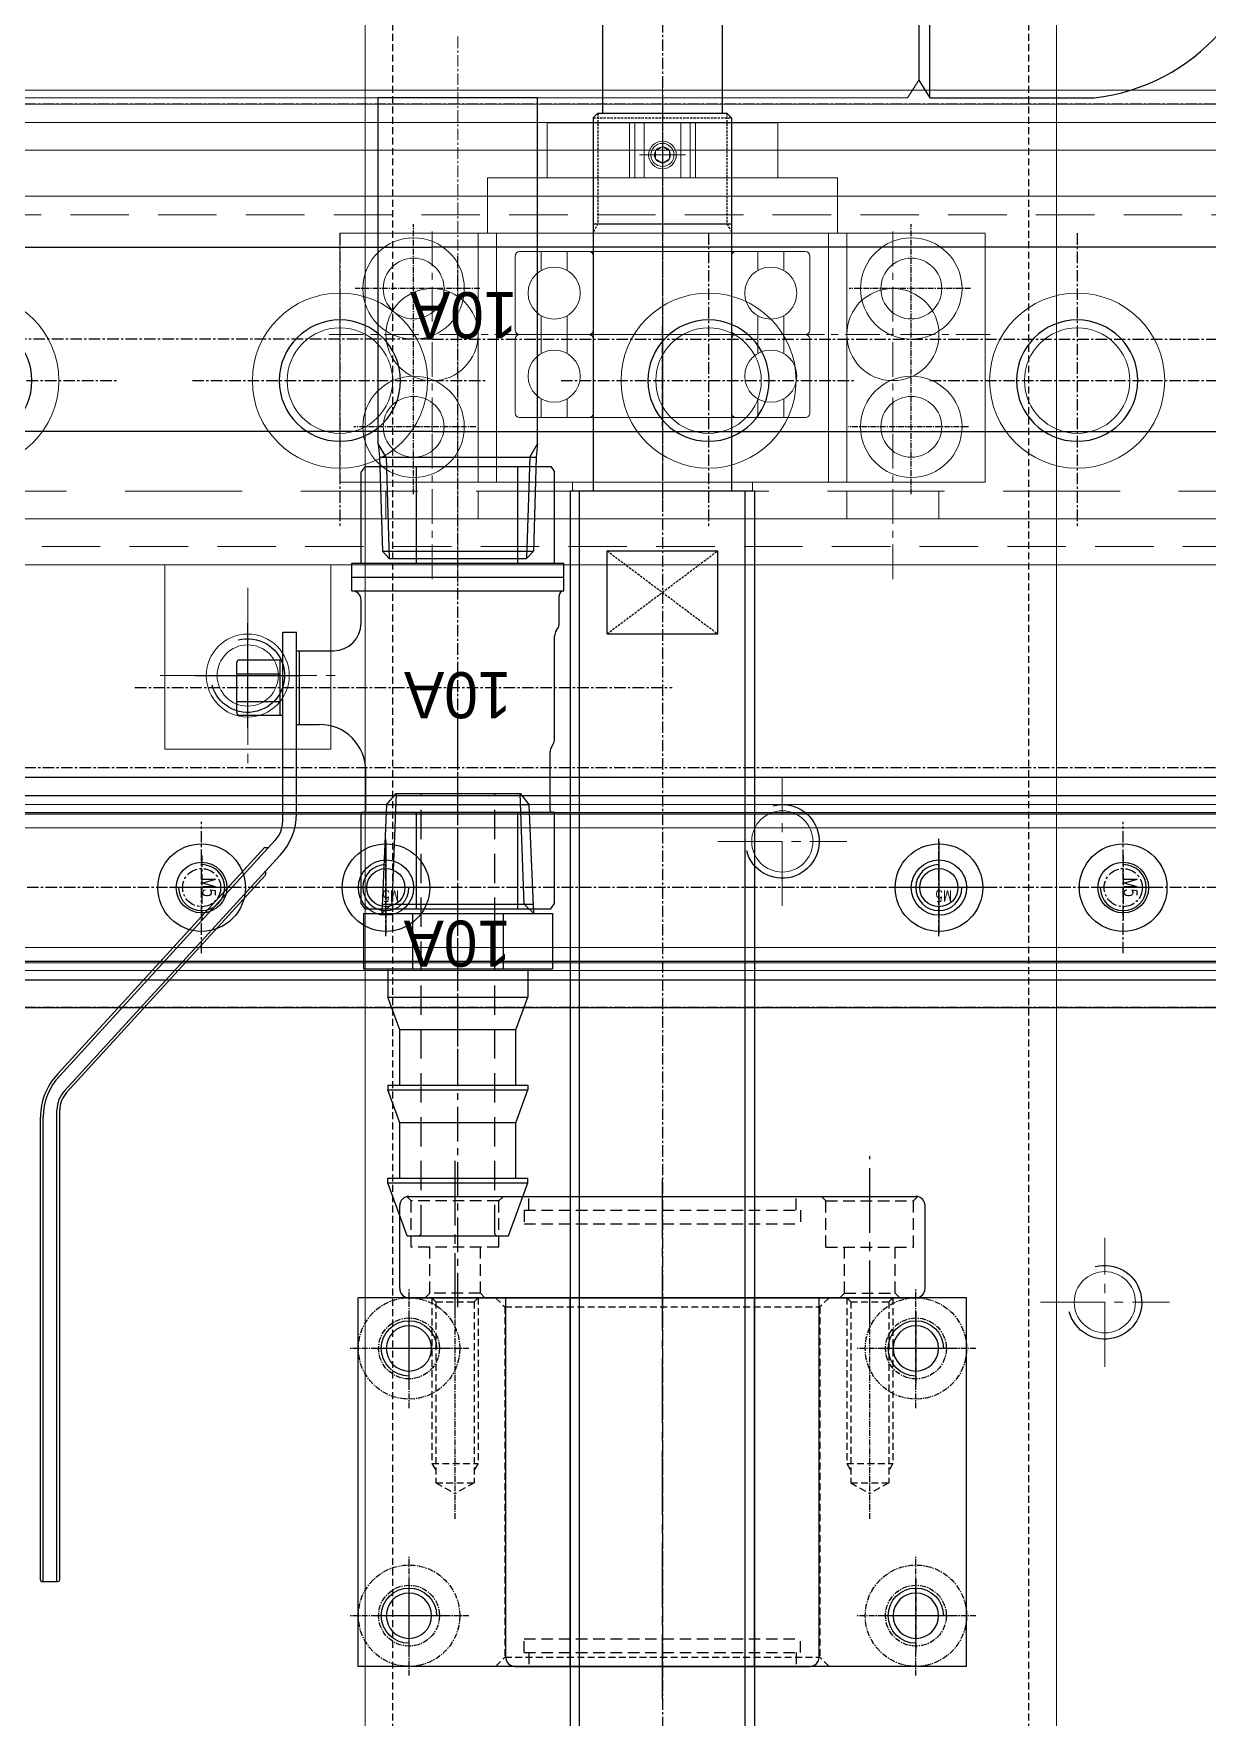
# Model space of a CAD drawing. Header units: millimetres. Extents: x -32759 to 129432, y 390 to 54305.
# Drawn here: x 28732 to 28859.4, y 25411.9 to 25594.6 of the extents above; entities that cross this region are included whole.
import ezdxf

# ---------------------------------------------------------------- set-up
doc = ezdxf.new("R2010")
doc.units = ezdxf.units.MM
for name, pattern in [('AM_ISO08W050', [18, 12, -1.5, 3, -1.5]), ('CENTER', [2, 1.25, -0.25, 0.25, -0.25]), ('CENTER1', [10, 7, -1, 1, -1]), ('CENTER2', [28.575, 19.05, -3.175, 3.175, -3.175]), ('DASHED2', [0.375, 0.25, -0.125]), ('HIDDEN', [0.375, 0.25, -0.125]), ('HIDDEN2', [4.7625, 3.175, -1.5875]), ('HIDDENX2', [19.05, 12.7, -6.35])]:
    doc.linetypes.add(name, pattern=pattern)
for name, color, linetype in [('01-CENTER', 1, 'CENTER'), ('01a', 8, 'Continuous'), ('04', 111, 'Continuous'), ('3', 5, 'Continuous'), ('4', 102, 'Continuous'), ('44', 4, 'CENTER'), ('6', 6, 'Continuous'), ('8', 17, 'Continuous'), ('CENTER', 1, 'CENTER'), ('CL', 1, 'CENTER'), ('FL', 3, 'Continuous'), ('HIDE', 1, 'DASHED2'), ('HL', 2, 'HIDDEN'), ('THIN', 3, 'Continuous'), ('마크5', 254, 'Continuous')]:
    doc.layers.add(name, color=color, linetype=linetype)
for name, color, linetype, lineweight in [('03 중심선', 1, 'CENTER', 25), ('1111111', 1, 'Continuous', 25), ('1중심선', 1, 'CENTER', 18), ('_BODY', 7, 'Continuous', 13), ('AM_4', 3, 'Continuous', 25), ('AM_7', 4, 'AM_ISO08W050', 25), ('AM_9', 253, 'Continuous', 0)]:
    doc.layers.add(name, color=color, linetype=linetype, lineweight=lineweight)
doc.styles.add('H', font='')
doc.styles.add('ROAMNS', font='romans.shx', dxfattribs={"width": 0.8, "bigfont": 'whgtxt.shx'})
doc.styles.add('ROMANS', font='romans')
doc.styles.get("Standard").update_dxf_attribs({"font": 'arial.ttf'})
doc.styles.get('H').set_extended_font_data('Dotum')

# ---------------------------------------------------------------- blocks, each defined once
blk = doc.blocks.new('rtuyawda')
at = {"ltscale": 0.5}
for p, q in [((202390.39, 31638.9), (204600.39, 31638.9)), ((204600.39, 31563.9), (202390.39, 31563.9))]:
    blk.add_line(p, q, dxfattribs=at)
at = {"layer": 'HL', "ltscale": 3}
for p, q in [((202390.39, 31635.9), (204600.39, 31635.9)), ((202390.39, 31566.9), (204600.39, 31566.9))]:
    blk.add_line(p, q, dxfattribs=at)
blk = doc.blocks.new('78544')
at = {"color": 0}
blk.add_blockref('rtuyawda', (-12396.08, -8094.85), dxfattribs=at)
blk = doc.blocks.new('A$C4AA64E7E')
at = {"color": 1, "linetype": 'CENTER', "ltscale": 3}
for p, q in [((280, 6.54), (280, -9.54)), ((330, 6.54), (330, -9.54)), ((280, -31.18), (280, -8.82)), ((330, -31.18), (330, -8.82)), ((268.82, -20), (291.18, -20)), ((318.82, -20), (341.18, -20))]:
    blk.add_line(p, q, dxfattribs=at)
at = {"color": 3}
for p, q in [((-20, 0), (630, 0)), ((-20, -40), (630, -40))]:
    blk.add_line(p, q, dxfattribs=at)
at = {"color": 2, "linetype": 'HIDDENX2', "ltscale": 3}
for p, q in [((275, 0), (275, -3)), ((285, 0), (285, -3)), ((325, 0), (325, -3)), ((335, 0), (335, -3))]:
    blk.add_line(p, q, dxfattribs=at)
at = {"color": 2, "linetype": 'HIDDENX2'}
blk.add_line((-20, -3), (630, -3), dxfattribs=at)
at = {"color": 3}
for centre in [(280, -20), (330, -20)]:
    blk.add_circle(centre, 5, dxfattribs=at)
blk = doc.blocks.new('1_4 STS SORKET_FV')
for radius in [9.5, 5.72]:
    blk.add_circle((9246.98, -3524.99), radius)
at = {"layer": 'CENTER'}
for p, q in [((9246.98, -3508.99), (9246.98, -3540.99)), ((9262.98, -3524.99), (9230.98, -3524.99))]:
    blk.add_line(p, q, dxfattribs=at)
at = {"layer": 'THIN'}
blk.add_circle((9246.98, -3524.99), 6.58, dxfattribs=at)
blk = doc.blocks.new('A$C22B00287')
at = {"color": 2, "linetype": 'HIDDEN2', "ltscale": 2}
for p, q in [((520, 50), (-80, 50)), ((-80, 14), (520, 14))]:
    blk.add_line(p, q, dxfattribs=at)
for p, q in [((181, 12), (181, -8)), ((199, -8), (199, 12)), ((181, -8), (199, -8))]:
    blk.add_line(p, q)
at = {"color": 1, "linetype": 'CENTER1'}
for p, q in [((190, 9.5), (190, -9.5)), ((180.5, 0), (199.5, 0))]:
    blk.add_line(p, q, dxfattribs=at)
blk.add_lwpolyline([(519, 52), (-79, 52), (-80, 51), (-80, 13), (-79, 12), (519, 12), (520, 13), (520, 51)], close=True)
blk.add_circle((190, 0), 4.5)
at = {"xscale": -1}
for p in [(9406.98, 3556.99), (9446.98, 3556.99), (9486.98, 3556.99), (9526.98, 3556.99)]:
    blk.add_blockref('1_4 STS SORKET_FV', p, dxfattribs=at)
blk = doc.blocks.new('A$C1A602C20')
at = {"color": 1, "linetype": 'CENTER', "ltscale": 3}
blk.add_line((193.16, -126.25), (193.16, -110.32), dxfattribs=at)
for p, q in [((190.16, -121.52), (190.16, -115.52)), ((196.16, -115.52), (190.16, -115.52)), ((191.16, -121.52), (191.16, -115.52)), ((195.16, -121.52), (195.16, -115.52)), ((196.16, -121.52), (196.16, -115.52))]:
    blk.add_line(p, q)
at = {"color": 3}
for p, q in [((503.16, -121.52), (-116.84, -121.52)), ((503.16, -123.52), (-116.84, -123.52))]:
    blk.add_line(p, q, dxfattribs=at)
blk = doc.blocks.new('A$C1D586A40')
at = {"color": 1, "linetype": 'CENTER1'}
for p, q in [((508, 220.76), (508, 206.76)), ((501, 213.76), (515, 213.76)), ((473, 170.76), (473, 156.76)), ((466, 163.76), (480, 163.76))]:
    blk.add_line(p, q, dxfattribs=at)
at = {"color": 2, "linetype": 'HIDDENX2'}
blk.add_line((121, 83.76), (799, 83.76), dxfattribs=at)
at = {"color": 3}
blk.add_line((121, 82.26), (799, 82.26), dxfattribs=at)
at = {"ltscale": 10}
for centre in [(508, 213.76), (473, 163.76), (415, 145.76)]:
    blk.add_circle(centre, 3.32, dxfattribs=at)
at = {"layer": 'CENTER', "ltscale": 10}
for p, q in [((415, 151.45), (415, 140.07)), ((409.31, 145.76), (420.69, 145.76))]:
    blk.add_line(p, q, dxfattribs=at)
at = {"layer": 'THIN', "ltscale": 10}
for centre in [(508, 213.76), (473, 163.76), (415, 145.76)]:
    blk.add_arc(centre, 4, 255, 165, dxfattribs=at)
at = {"xscale": -1, "rotation": 180}
blk.add_blockref('A$C22B00287', (225, 145.76), dxfattribs=at)
blk.add_blockref('A$C4AA64E7E', (155, 128.76))
at = {"ltscale": 10}
blk.add_blockref('A$C1A602C20', (266.84, 207.28), dxfattribs=at)
blk = doc.blocks.new('asfdsafsdfsaf')
at = {"color": 6, "ltscale": 0.5}
for p, q in [((125662.49, 42101.24), (125662.49, 42070.24)), ((125670.99, 42101.74), (125662.99, 42101.74)), ((125671.49, 42070.24), (125671.49, 42101.24)), ((125664.54, 42098.91), (125662.49, 42098.91)), ((125671.49, 42098.91), (125669.45, 42098.91)), ((125664.54, 42096.07), (125662.49, 42096.07)), ((125671.49, 42096.07), (125669.45, 42096.07)), ((125662.99, 42093.24), (125670.99, 42093.24)), ((125670.99, 42078.24), (125662.99, 42078.24)), ((125664.54, 42075.41), (125662.49, 42075.41)), ((125671.49, 42075.41), (125669.45, 42075.41)), ((125664.54, 42072.57), (125662.49, 42072.57)), ((125671.49, 42072.57), (125669.45, 42072.57)), ((125662.99, 42069.74), (125670.99, 42069.74))]:
    blk.add_line(p, q, dxfattribs=at)
for centre in [(125666.99, 42097.49), (125666.99, 42073.99)]:
    blk.add_circle(centre, 2.83, dxfattribs=at)
for centre, start, end in [((125662.99, 42101.24), 90, 180), ((125670.99, 42101.24), 0, 90), ((125662.99, 42093.74), 180, 270), ((125670.99, 42093.74), 270, 0), ((125662.99, 42077.74), 90, 180), ((125670.99, 42077.74), 0, 90), ((125662.99, 42070.24), 180, 270), ((125670.99, 42070.24), 270, 0)]:
    blk.add_arc(centre, 0.5, start, end, dxfattribs=at)
at = {"layer": 'CL', "color": 6, "ltscale": 0.5}
blk.add_line((125661.49, 42085.74), (125672.49, 42085.74), dxfattribs=at)
blk = doc.blocks.new('xcvbxcbcvbxcxcvb')
at = {"color": 6}
blk.add_blockref('asfdsafsdfsaf', (0, 0), dxfattribs=at)
at = {"color": 6, "xscale": -1}
blk.add_blockref('asfdsafsdfsaf', (251342.99, 0), dxfattribs=at)
blk = doc.blocks.new('sdfgsdgffdgsds')
at = {"color": 7, "linetype": 'Continuous'}
for p, q in [((127678.29, 33972.74), (127678.29, 34042.74)), ((127678.29, 34042.74), (127705.29, 34042.74)), ((127705.29, 33972.74), (127705.29, 34042.74)), ((127678.29, 34027.74), (127705.29, 34027.74)), ((127678.29, 34025.74), (127705.29, 34025.74)), ((127711.29, 34026.74), (127705.29, 34026.74)), ((127711.29, 33988.74), (127711.29, 34026.74)), ((127717.29, 34020.24), (127711.29, 34020.24)), ((127717.29, 34020.24), (127717.29, 33995.24)), ((127677.33, 33997.99), (127677.33, 34017.49)), ((127711.29, 34011.33), (127717.29, 34011.33)), ((127713.36, 34008.49), (127712.93, 34007.74)), ((127712.93, 34007.74), (127713.36, 34006.99)), ((127714.23, 34008.49), (127713.36, 34008.49)), ((127714.23, 34008.49), (127714.66, 34007.74)), ((127714.66, 34007.74), (127714.23, 34006.99)), ((127714.23, 34006.99), (127713.36, 34006.99)), ((127711.29, 34004.16), (127717.29, 34004.16)), ((127717.29, 33995.24), (127711.29, 33995.24)), ((127678.29, 33989.74), (127705.29, 33989.74)), ((127678.29, 33987.74), (127705.29, 33987.74)), ((127711.29, 33988.74), (127705.29, 33988.74)), ((127678.29, 33972.74), (127705.29, 33972.74))]:
    blk.add_line(p, q, dxfattribs=at)
at = {"color": 7, "linetype": 'CENTER'}
for p, q in [((127678.29, 34017.49), (127677.33, 34017.49)), ((127678.29, 33997.99), (127677.33, 33997.99))]:
    blk.add_line(p, q, dxfattribs=at)
at = {"color": 2, "linetype": 'DASHED2', "ltscale": 0.1}
for p, q in [((127717.29, 34015.24), (127677.39, 34015.24)), ((127717.29, 34000.24), (127677.39, 34000.24))]:
    blk.add_line(p, q, dxfattribs=at)
at = {"color": 3, "linetype": 'CENTER2'}
blk.add_line((127713.79, 34005.24), (127713.79, 34010.24), dxfattribs=at)
at = {"color": 7, "linetype": 'Continuous'}
for centre, radius in [((127684.29, 34034.74), 5.5), ((127699.29, 34034.74), 5.5), ((127684.29, 34034.74), 3.3), ((127699.29, 34034.74), 3.3), ((127713.79, 34007.74), 1.5), ((127713.79, 34007.74), 1.25), ((127713.79, 34007.74), 0.866), ((127684.29, 33980.74), 5.5), ((127699.29, 33980.74), 5.5), ((127684.29, 33980.74), 3.3), ((127699.29, 33980.74), 3.3)]:
    blk.add_circle(centre, radius, dxfattribs=at)
at = {"layer": 'CL', "ltscale": 0.5}
for p, q in [((127684.29, 34028), (127684.29, 34041.22)), ((127699.29, 34027.56), (127699.29, 34041.08)), ((127676.97, 34034.74), (127706.29, 34034.74)), ((127719.29, 34007.74), (127675.39, 34007.74)), ((127684.29, 33974.53), (127684.29, 33987.54)), ((127699.29, 33974.32), (127699.29, 33987.47)), ((127676.97, 33980.74), (127706.29, 33980.74))]:
    blk.add_line(p, q, dxfattribs=at)
at = {"color": 6}
blk.add_blockref('xcvbxcbcvbxcxcvb', (2022.8, -8078), dxfattribs=at)
blk = doc.blocks.new('ORDERNO')
at = {"color": 3}
blk.add_attdef('ORDER', (0, 0), '', height=5, dxfattribs=at)
blk = doc.blocks.new('lyk-2536')
at = {"ltscale": 0.5}
blk.add_circle((187210.73, 49646.6), 2.07, dxfattribs=at)
at = {"layer": '03 중심선'}
for p, q in [((187210.73, 49651.88), (187210.73, 49641.32)), ((187205.45, 49646.6), (187216.01, 49646.6))]:
    blk.add_line(p, q, dxfattribs=at)
at = {"layer": '1111111'}
blk.add_arc((187210.73, 49646.6), 2.5, 270, 180, dxfattribs=at)
at = {"color": 2}
ref = blk.add_blockref('ORDERNO', (187209.31, 49646.9), dxfattribs=dict(at, xscale=0.4000000000014552, yscale=0.4000000000014552, zscale=0.4000000000014552))
ref.add_attrib('ORDER', 'M5', (187209.31, 49646.9), dxfattribs={"color": 0, "height": 1.2, "style": 'ROMANS', "width": 0.8})
blk = doc.blocks.new('xcvbcxbcvbcxc')
for p, q in [((136287.3, 38422.46), (135707.3, 38422.46)), ((136287.3, 38419.46), (135707.3, 38419.46)), ((136287.3, 38397.46), (135707.3, 38397.46))]:
    blk.add_line(p, q)
for centre, radius in [((135947.3, 38409.46), 4.75), ((136047.3, 38409.46), 4.75), ((135947.3, 38409.46), 2.75), ((136047.3, 38409.46), 2.75)]:
    blk.add_circle(centre, radius)
at = {"layer": 'CENTER'}
for p, q in [((135947.3, 38416.58), (135947.3, 38402.33)), ((136047.3, 38416.58), (136047.3, 38402.33)), ((135702.98, 38409.46), (136292.34, 38409.46))]:
    blk.add_line(p, q, dxfattribs=at)
for p in [(-51243.43, -11237.14), (-51183.43, -11237.14)]:
    blk.add_blockref('lyk-2536', p)
blk = doc.blocks.new('sdfgsdfgsdgfsd')
at = {"layer": 'AM_4'}
for p, q in [((150479.65, 21187.66), (149899.65, 21187.66)), ((150479.65, 21185.65), (149899.65, 21185.65)), ((150479.65, 21169.67), (149899.65, 21169.67)), ((150479.65, 21167.66), (149899.65, 21167.66))]:
    blk.add_line(p, q, dxfattribs=at)
for centre, radius in [((150159.65, 21177.66), 4.75), ((150219.65, 21177.66), 4.75), ((150159.65, 21177.66), 3), ((150219.65, 21177.66), 3)]:
    blk.add_circle(centre, radius, dxfattribs=at)
at = {"layer": 'AM_7'}
for p, q in [((150159.65, 21172.67), (150159.65, 21182.65)), ((150219.65, 21172.67), (150219.65, 21182.65)), ((150154.67, 21177.66), (150164.64, 21177.66)), ((150214.67, 21177.66), (150224.64, 21177.66))]:
    blk.add_line(p, q, dxfattribs=at)
at = {"layer": 'AM_9'}
for p, q in [((150479.65, 21186.66), (149899.65, 21186.66)), ((150479.65, 21185.81), (149899.65, 21185.81)), ((150479.65, 21184.16), (149899.65, 21184.16)), ((150479.65, 21171.16), (149899.65, 21171.16)), ((150479.65, 21169.5), (149899.65, 21169.5)), ((150479.65, 21168.66), (149899.65, 21168.66))]:
    blk.add_line(p, q, dxfattribs=at)
blk = doc.blocks.new('asdfsafdasfsa')
at = {"ltscale": 0.5}
for p, q in [((141134.58, 35624.18), (140920.58, 35624.18)), ((141134.58, 35604.18), (140920.58, 35604.18))]:
    blk.add_line(p, q, dxfattribs=at)
for p, q in [((141134.58, 35624.18), (141134.58, 35604.18)), ((141175.08, 35621.68), (141134.58, 35621.68)), ((141163.58, 35621.68), (141163.58, 35606.68)), ((141175.58, 35621.18), (141175.08, 35621.68)), ((141175.58, 35621.18), (141175.58, 35607.18)), ((141212.58, 35620.68), (141175.58, 35620.68)), ((141119.08, 35620.18), (141119.08, 35608.18)), ((141119.08, 35620.18), (141128.08, 35620.18)), ((141128.08, 35620.18), (141128.08, 35608.18)), ((141119.08, 35608.18), (141128.08, 35608.18)), ((141212.58, 35607.68), (141175.58, 35607.68)), ((141175.08, 35606.68), (141134.58, 35606.68)), ((141175.58, 35607.18), (141175.08, 35606.68))]:
    blk.add_line(p, q)
at = {"color": 1, "ltscale": 0.5}
for p, q in [((140920.58, 35623.18), (141134.58, 35623.18)), ((140920.58, 35605.18), (141134.58, 35605.18))]:
    blk.add_line(p, q, dxfattribs=at)
at = {"layer": 'CENTER', "color": 1, "linetype": 'CENTER'}
blk.add_line((141239.58, 35614.18), (140905.58, 35614.18), dxfattribs=at)
at = {"layer": 'HIDE'}
for p, q in [((141163.58, 35621.18), (141162.71, 35621.68)), ((141175.58, 35621.18), (141163.58, 35621.18)), ((141175.08, 35621.68), (141175.08, 35606.68)), ((141128.08, 35620.18), (141119.08, 35608.18)), ((141119.08, 35620.18), (141128.08, 35608.18)), ((141163.58, 35607.18), (141162.71, 35606.68)), ((141175.58, 35607.18), (141163.58, 35607.18))]:
    blk.add_line(p, q, dxfattribs=at)
blk = doc.blocks.new('ghsdfgsdf')
blk.add_circle((150255.99, 21632.33), 2.07)
at = {"layer": 'CL'}
for p, q in [((150255.99, 21635.83), (150255.99, 21628.83)), ((150252.49, 21632.33), (150259.49, 21632.33))]:
    blk.add_line(p, q, dxfattribs=at)
at = {"layer": 'FL', "color": 1}
blk.add_arc((150255.99, 21632.33), 2.5, 270, 180, dxfattribs=at)
at = {"insert": (150254.93, 21633.84), "char_height": 1.4, "width": 3.696, "attachment_point": 1, "style": 'ROAMNS'}
blk.add_mtext('M5', dxfattribs=at)
blk = doc.blocks.new('asfsadfsfas')
at = {"ltscale": 0.5}
for radius in [5.5, 3.3]:
    blk.add_circle((150451.8, 21650.26), radius, dxfattribs=at)
at = {"layer": 'CL', "ltscale": 0.5}
for p, q in [((150451.8, 21656.76), (150451.8, 21643.76)), ((150445.3, 21650.26), (150458.3, 21650.26))]:
    blk.add_line(p, q, dxfattribs=at)
blk = doc.blocks.new('zxcvvzcz')
for p in [(-22439.98, 18234.54), (-22384.98, 18234.54), (-22439.98, 18205.54), (-22384.98, 18205.54)]:
    blk.add_blockref('asfsadfsfas', p)
blk = doc.blocks.new('asfsafdafasffafassaf')
for p, q in [((127749.32, 39818.8), (128329.32, 39818.8)), ((127749.32, 39792.8), (128329.32, 39792.8)), ((127749.32, 39720.8), (128329.32, 39720.8))]:
    blk.add_line(p, q)
blk.add_blockref('zxcvvzcz', (0, 0))
at = {"rotation": 90}
for p in [(149621.65, -110450.19), (149721.65, -110450.19)]:
    blk.add_blockref('ghsdfgsdf', p, dxfattribs=at)
blk = doc.blocks.new('7tuw')
at = {"ltscale": 0.5}
blk.add_circle((288713.78, 33702.08), 2.46, dxfattribs=at)
at = {"color": 1, "ltscale": 0.5}
blk.add_arc((288713.78, 33702.08), 3, 270, 180, dxfattribs=at)
at = {"layer": 'CL', "ltscale": 0.5}
for p, q in [((288713.78, 33706.08), (288713.78, 33698.08)), ((288709.78, 33702.08), (288717.78, 33702.08))]:
    blk.add_line(p, q, dxfattribs=at)
blk = doc.blocks.new('ttyry')
at = {"layer": 'CL', "ltscale": 0.5}
blk.add_line((288367.22, 33811.22), (288341.22, 33811.22), dxfattribs=at)
at = {"layer": 'HL', "ltscale": 3}
for p, q in [((288343.22, 33813.72), (288343.65, 33813.29)), ((288343.22, 33813.72), (288361.22, 33813.72)), ((288361.22, 33813.72), (288361.22, 33808.72)), ((288361.22, 33813.72), (288361.97, 33813.29)), ((288343.65, 33813.29), (288343.65, 33809.15)), ((288343.65, 33813.29), (288363.29, 33813.29)), ((288363.29, 33813.29), (288363.29, 33809.15)), ((288363.29, 33813.29), (288364.48, 33811.22)), ((288363.29, 33809.15), (288364.48, 33811.22)), ((288343.22, 33808.72), (288343.65, 33809.15)), ((288343.22, 33808.72), (288361.22, 33808.72)), ((288343.65, 33809.15), (288363.29, 33809.15)), ((288361.22, 33808.72), (288361.97, 33809.15))]:
    blk.add_line(p, q, dxfattribs=at)
blk = doc.blocks.new('567ue4t')
at = {"layer": '01-CENTER'}
blk.add_line((306434.99, 36601.21), (306478.99, 36601.21), dxfattribs=at)
at = {"layer": 'HL', "ltscale": 3}
for p, q in [((306436.99, 36619.31), (306437.99, 36618.31)), ((306437.99, 36618.31), (306475.99, 36618.31)), ((306437.99, 36618.31), (306437.99, 36584.11)), ((306476.99, 36619.31), (306475.99, 36618.31)), ((306475.99, 36618.31), (306475.99, 36584.11)), ((306436.99, 36583.11), (306437.99, 36584.11)), ((306437.99, 36584.11), (306475.99, 36584.11)), ((306476.99, 36583.11), (306475.99, 36584.11))]:
    blk.add_line(p, q, dxfattribs=at)
blk = doc.blocks.new('ASDFASDFDSFA')
at = {"ltscale": 0.5}
for p, q in [((125528.06, 35658.54), (125528.06, 35618.54)), ((125528.06, 35658.54), (125594.06, 35658.54)), ((125551.06, 35658.54), (125551.06, 35618.54)), ((125571.06, 35658.54), (125571.06, 35618.54)), ((125594.06, 35658.54), (125594.06, 35618.54)), ((125528.06, 35618.54), (125594.06, 35618.54))]:
    blk.add_line(p, q, dxfattribs=at)
at = {"extrusion": (0, 0, -1), "zscale": -1}
for name, p, rotation in [('567ue4t', (-88959.85, -270818.45), 90), ('7tuw', (163180.22, 69355.12), 180), ('7tuw', (163125.22, 69355.12), 180), ('ttyry', (-91727.34, -252724.68), 90), ('ttyry', (-91772.34, -252724.68), 90), ('7tuw', (163180.22, 69326.12), 180), ('7tuw', (163125.22, 69326.12), 180)]:
    blk.add_blockref(name, p, dxfattribs=dict(at, rotation=rotation))
blk = doc.blocks.new('bm-76tyregf4')
at = {"ltscale": 5}
for p, q in [((58539.66, 28371.36), (58539.66, 28426.36)), ((58549.66, 28427.36), (58540.66, 28427.36)), ((58550.66, 28371.36), (58550.66, 28426.36)), ((58589.66, 28415.86), (58550.66, 28415.86)), ((58590.66, 28382.86), (58590.66, 28414.86)), ((58589.66, 28381.86), (58550.66, 28381.86)), ((58549.66, 28370.36), (58540.66, 28370.36))]:
    blk.add_line(p, q, dxfattribs=at)
for centre, start, end in [((58540.66, 28426.36), 90, 180), ((58549.66, 28426.36), 0, 90), ((58589.66, 28414.86), 0, 90), ((58589.66, 28382.86), 270, 0), ((58540.66, 28371.36), 180, 270), ((58549.66, 28371.36), 270, 0)]:
    blk.add_arc(centre, 1, start, end, dxfattribs=at)
at = {"layer": 'CENTER', "linetype": 'CENTER1'}
for p, q in [((58553.61, 28421.36), (58535.3, 28421.36)), ((58594.22, 28398.86), (58537.81, 28398.86)), ((58552.81, 28376.36), (58535.59, 28376.36))]:
    blk.add_line(p, q, dxfattribs=at)
at = {"layer": 'HIDE', "ltscale": 5}
for p, q in [((58540.16, 28426.11), (58539.69, 28426.59)), ((58540.16, 28416.61), (58540.16, 28426.11)), ((58545.16, 28426.11), (58540.16, 28426.11)), ((58545.16, 28416.61), (58545.16, 28426.11)), ((58550.16, 28424.11), (58550.66, 28424.61)), ((58550.16, 28424.11), (58545.16, 28424.11)), ((58550.16, 28418.61), (58550.16, 28424.11)), ((58550.16, 28418.61), (58545.16, 28418.61)), ((58550.66, 28418.11), (58550.16, 28418.61)), ((58539.66, 28416.11), (58540.16, 28416.61)), ((58545.16, 28416.61), (58540.16, 28416.61)), ((58541.16, 28413.36), (58539.66, 28413.36)), ((58541.16, 28383.86), (58541.16, 28413.86)), ((58541.16, 28413.86), (58542.66, 28413.86)), ((58542.66, 28383.86), (58542.66, 28413.86)), ((58587.66, 28383.86), (58587.66, 28413.86)), ((58589.16, 28413.86), (58587.66, 28413.86)), ((58589.16, 28383.86), (58589.16, 28413.86)), ((58589.16, 28413.36), (58590.66, 28413.36)), ((58541.16, 28384.36), (58539.66, 28384.36)), ((58589.16, 28384.36), (58590.66, 28384.36)), ((58541.16, 28383.86), (58542.66, 28383.86)), ((58589.16, 28383.86), (58587.66, 28383.86)), ((58539.66, 28381.61), (58540.16, 28381.11)), ((58545.16, 28381.11), (58540.16, 28381.11)), ((58540.16, 28381.11), (58540.16, 28371.61)), ((58545.16, 28381.11), (58545.16, 28371.61)), ((58550.16, 28379.11), (58545.16, 28379.11)), ((58550.66, 28379.61), (58550.16, 28379.11)), ((58550.16, 28379.11), (58550.16, 28373.61)), ((58550.16, 28373.61), (58545.16, 28373.61)), ((58550.16, 28373.61), (58550.66, 28373.11)), ((58540.16, 28371.61), (58539.69, 28371.14)), ((58545.16, 28371.61), (58540.16, 28371.61))]:
    blk.add_line(p, q, dxfattribs=at)
blk = doc.blocks.new('asfasdffafdas')
at = {"layer": '04', "rotation": 90}
blk.add_blockref('bm-76tyregf4', (166131.09, -22515.49), dxfattribs=at)
at = {"layer": '6', "color": 6}
blk.add_blockref('ASDFASDFDSFA', (12171.17, 416.63), dxfattribs=at)
blk = doc.blocks.new('asdfasffsadf')
for p, q in [((133665.05, 39021.81), (133665.05, 38805.81)), ((133685.05, 38805.81), (133685.05, 39015.25)), ((133665.05, 38639.81), (133665.05, 38805.81)), ((133685.05, 38805.81), (133685.05, 38646.36))]:
    blk.add_line(p, q)
at = {"layer": 'CENTER'}
for q in [(133675.05, 39021.81), (133675.05, 38639.81)]:
    blk.add_line((133675.05, 38805.81), q, dxfattribs=at)
blk = doc.blocks.new('XCVBXCVBXCVBCXCBCXB')
for name, p in [('asfasdffafdas', (-1214.56, 167.33)), ('sdfgsdfgsdgfsd', (-13671.99, 14980.34))]:
    blk.add_blockref(name, p)
at = {"color": 6, "rotation": 270}
blk.add_blockref('sdfgsdgffdgsds', (102509.92, 163792.29), dxfattribs=at)
at = {"layer": '01a', "rotation": 90}
blk.add_blockref('asdfasffsadf', (175348.47, -97576.55), dxfattribs=at)
at = {"layer": '04', "rotation": 270}
blk.add_blockref('asdfsafdasfsa', (100903.49, 177249.54), dxfattribs=at)
at = {"layer": '44'}
blk.add_blockref('asfsafdafasffafassaf', (8478.34, -3647.8), dxfattribs=at)
at = {"layer": '8', "ltscale": 0.5}
blk.add_blockref('xcvbcxbcvbcxc', (520.37, -2251.46), dxfattribs=at)
blk = doc.blocks.new('7RYT')
blk.add_blockref('XCVBXCVBXCVBCXCBCXB', (170827.6, -771.94))
at = {"ltscale": 0.5, "xscale": -1}
blk.add_blockref('A$C1D586A40', (307805.26, 35217.29), dxfattribs=at)
blk = doc.blocks.new('RCWAEREW4WRTFE')
blk.add_line((-586.05, -10464.07), (-586.05, -10506.77))
blk.add_lwpolyline([(-584.84, -10465.97), (-586.05, -10464.07), (-603.89, -10464.07, 0.892272), (-603.89, -10506.77), (-586.05, -10506.77), (-584.84, -10504.87)], format="xyb", close=True)
at = {"layer": 'CENTER'}
blk.add_line((-584.84, -10485.42), (-622.94, -10485.42), dxfattribs=at)
blk = doc.blocks.new('A$C42802DEA')
for p, q in [((16.1, 56.77), (1.2, 56.77)), ((0.14, 45.77), (0.46, 55.97)), ((17.16, 45.77), (16.84, 55.97)), ((0, 44.33), (0.14, 45.77)), ((17.16, 45.77), (0.14, 45.77)), ((17.3, 44.33), (17.16, 45.77)), ((0, 44.33), (0, 6.77)), ((17.3, 44.33), (17.3, 6.77)), ((0, 6.77), (17.3, 6.77))]:
    blk.add_line(p, q)
at = {"layer": '1중심선'}
blk.add_line((8.65, 59.38), (8.65, 0), dxfattribs=at)
at = {"layer": '3'}
for p, q in [((0.46, 55.97), (1.2, 56.77)), ((16.84, 55.97), (16.1, 56.77)), ((16.84, 55.97), (0.46, 55.97))]:
    blk.add_line(p, q, dxfattribs=at)
at = {"layer": '4'}
for p, q in [((0.85, 45.77), (1.2, 56.77)), ((16.45, 45.77), (16.1, 56.77)), ((0.85, 45.77), (0, 44.33)), ((16.45, 45.77), (17.3, 44.33))]:
    blk.add_line(p, q, dxfattribs=at)
blk = doc.blocks.new('ASFSFSA')
blk.add_blockref('A$C42802DEA', (3027.06, -4148.87))
at = {"insert": (3029.27, -4116.01), "char_height": 5, "width": 22.7607, "attachment_point": 1, "style": 'H'}
blk.add_mtext('10A', dxfattribs=at)
blk = doc.blocks.new('BA-10S')
for p, q in [((-97, 45.1), (-97, 43.4)), ((-97, 45), (-46.61, 45)), ((-96.8, 45.3), (-46.61, 45.3)), ((-97, 43.5), (-45.81, 43.5)), ((-96.8, 43.2), (-45.81, 43.2)), ((-43.94, 42.45), (-20.41, 20.93)), ((-43.74, 42.67), (-18.18, 19.3)), ((-42.12, 43.2), (-16.57, 19.83)), ((-41.92, 43.42), (-17.32, 20.93)), ((-2.7, 24), (2.7, 24)), ((-1.5, 24), (-1.5, 19.3)), ((1.5, 24), (1.5, 19.3)), ((-3, 23.7), (-3, 19)), ((3, 23.7), (3, 19)), ((-14.5, 19), (6, 19)), ((-3, 19.3), (3, 19.3)), ((6, 19), (6, 17.5)), ((-13.69, 17.5), (6, 17.5)), ((-4, 17.5), (-4, 15)), ((-4, 17.2), (4, 17.2)), ((4, 17.5), (4, 13.5)), ((10.5, 11.5), (13.5, 11.5)), ((10.5, 11.5), (10.5, -11.5)), ((12, 11.5), (12, -11.5)), ((13.5, 11.5), (13.5, -11.5)), ((-24, 10.07), (-23.43, 10.5)), ((-24, 10.07), (-24, -10.07)), ((-23.43, 10.5), (-13.7, 10.5)), ((-13.5, 10.3), (-13.5, 10.2)), ((-13.5, 10.3), (-13.5, -10.3)), ((-13.3, 10), (-9, 10)), ((7, 10.5), (9.5, 10.5)), ((13.5, 10.5), (23.43, 10.5)), ((24, 10.07), (23.43, 10.5)), ((24, 10.07), (24, -10.07)), ((-24, 4.5), (-13.5, 4.5)), ((13.5, 4.5), (24, 4.5)), ((-24, -6.5), (-13.5, -6.5)), ((13.5, -6.5), (24, -6.5)), ((-24, -10.07), (-23.43, -10.5)), ((-23.43, -10.5), (-13.7, -10.5)), ((-13.3, -10), (-6.96, -10)), ((-6.45, -10.14), (-6.08, -10.36)), ((-5.57, -10.5), (5.6, -10.5)), ((6.17, -10.68), (6.38, -10.82)), ((13.5, -10.5), (23.43, -10.5)), ((24, -10.07), (23.43, -10.5)), ((6.95, -11), (10, -11)), ((10.5, -11.5), (13.5, -11.5))]:
    blk.add_line(p, q)
for centre, radius, start, end in [((-96.8, 45.1), 0.2, 90, 180), ((-46.61, 38.5), 6.8, 46.3554, 90), ((-46.61, 38.5), 6.5, 46.3554, 90), ((-96.8, 43.4), 0.2, 180, 270), ((-45.81, 40.5), 3, 46.3554, 90), ((-45.81, 40.5), 2.7, 46.3554, 90), ((-2.7, 23.7), 0.3, 90, 180), ((2.7, 23.7), 0.3, 360, 90), ((-20.14, 21.32), 0.474, 235.7453, 296.6473), ((12.9, 19.92), 30.25, 178.0935, 178.8456), ((-13.69, 24), 6.5, 226.3554, 270), ((-14.5, 22), 3, 226.3554, 270), ((-9, 15), 5, 270, 0), ((7, 13.5), 3, 180, 270), ((9.5, 11.5), 1, 270, 0), ((-13.7, 10.3), 0.2, 0, 90), ((-13.3, 10.2), 0.2, 180, 270), ((-13.7, -10.3), 0.2, 270, 0), ((-13.3, -10.2), 0.2, 90, 180), ((-6.96, -11), 1, 59.2005, 90), ((-5.57, -9.5), 1, 239.2005, 270), ((5.6, -11.5), 1, 55.4536, 90), ((6.95, -10), 1, 235.4536, 270), ((10, -11.5), 0.5, 0, 90)]:
    blk.add_arc(centre, radius, start, end)
at = {"layer": 'CENTER'}
for p, q in [((0, 35.04), (0, -23.24)), ((-40.44, 0), (47, 0))]:
    blk.add_line(p, q, dxfattribs=at)
blk = doc.blocks.new('A$C77996F6E')
blk.add_blockref('BA-10S', (97, 23.24))
blk = doc.blocks.new('ASFASFFFF')
at = {"rotation": 270}
blk.add_blockref('A$C77996F6E', (3012.47, -3981.1), dxfattribs=at)
at = {"insert": (3029.91, -4074.78), "char_height": 5, "width": 22.7607, "attachment_point": 1, "style": 'H'}
blk.add_mtext('10A', dxfattribs=at)
blk = doc.blocks.new('A$C58A02667')
at = {"color": 1, "linetype": 'CENTER', "ltscale": 3}
blk.add_line((10.25, 62.82), (10.25, 0), dxfattribs=at)
for p, q in [((4.75, 55.08), (2.65, 49.31)), ((15.75, 55.08), (4.75, 55.08)), ((15.75, 55.08), (17.85, 49.31)), ((2.65, 49.31), (2.65, 48.81)), ((17.85, 49.31), (2.65, 49.31)), ((17.85, 48.81), (2.65, 48.81)), ((3.95, 48.81), (3.95, 42.81)), ((16.55, 48.81), (16.55, 42.81)), ((17.85, 49.31), (17.85, 48.81)), ((3.95, 42.81), (2.65, 39.24)), ((3.95, 42.81), (16.55, 42.81)), ((16.55, 42.81), (17.85, 39.24)), ((17.85, 39.24), (2.65, 39.24)), ((2.65, 38.73), (2.65, 39.24)), ((17.85, 38.73), (2.65, 38.73)), ((17.85, 38.73), (2.65, 38.73)), ((3.95, 38.73), (3.95, 32.73)), ((16.55, 38.73), (16.55, 32.73)), ((17.85, 38.73), (17.85, 39.24)), ((3.95, 32.73), (2.65, 29.16)), ((3.95, 32.73), (16.55, 32.73)), ((16.55, 32.73), (17.85, 29.16)), ((17.85, 29.16), (2.65, 29.16)), ((2.65, 26.08), (2.65, 29.16)), ((17.85, 26.08), (17.85, 29.16)), ((0, 20.08), (0, 26.08)), ((20.5, 26.08), (0, 26.08)), ((5.34, 20.08), (5.34, 26.08)), ((15.16, 20.08), (15.16, 26.08)), ((20.5, 20.08), (20.5, 26.08)), ((20.5, 20.08), (0, 20.08)), ((2, 20.08), (2.5, 8.3)), ((18.5, 20.08), (2, 20.08)), ((18, 8.3), (18.5, 20.08)), ((3.5, 7.08), (2.5, 8.3)), ((2.5, 8.3), (18, 8.3)), ((18, 8.3), (16.96, 7.08)), ((16.96, 7.08), (3.5, 7.08))]:
    blk.add_line(p, q)
at = {"color": 2, "linetype": 'HIDDEN2'}
for p, q in [((6.05, 55.08), (6.25, 54.88)), ((6.25, 54.88), (6.25, 7.08)), ((14.45, 55.08), (14.25, 54.88)), ((14.25, 54.88), (14.25, 7.08))]:
    blk.add_line(p, q, dxfattribs=at)
at = {"color": 3}
for p, q in [((3.07, 19.08), (2, 20.08)), ((18.46, 19.08), (2.04, 19.08)), ((3.07, 19.08), (3.5, 7.08)), ((16.96, 7.08), (17.43, 19.08)), ((18.5, 20.08), (17.43, 19.08))]:
    blk.add_line(p, q, dxfattribs=at)
blk = doc.blocks.new('ASFDASFS')
blk.add_blockref('A$C58A02667', (2960.23, -4050.81))
at = {"insert": (2964.73, -4024.95), "char_height": 5, "width": 22.7607, "attachment_point": 1, "style": 'H'}
blk.add_mtext('10A', dxfattribs=at)
blk = doc.blocks.new('A$C33E11796')
for name, p in [('ASFASFFFF', (-3012.47, 4148.87)), ('ASFDASFS', (-2947.24, 4126)), ('ASFSFSA', (-3012.47, 4148.87))]:
    blk.add_blockref(name, p)
blk = doc.blocks.new('A$C40CC65C4')
at = {"color": 5}
for p, q in [((38.1, 86.95), (39.31, 88.85)), ((39.31, 88.85), (496.89, 88.85)), ((38.1, 48.05), (38.1, 86.95))]:
    blk.add_line(p, q, dxfattribs=at)
at = {"layer": '마크5'}
for name, p in [('A$C33E11796', (64.86, 82.08)), ('RCWAEREW4WRTFE', (622.94, 10552.92))]:
    blk.add_blockref(name, p, dxfattribs=at)
blk = doc.blocks.new('A$C6B1324E4')
at = {"ltscale": 0.5, "rotation": 90}
blk.add_blockref('A$C40CC65C4', (249.85, 254.31), dxfattribs=at)
blk = doc.blocks.new('y8e5ey')
for name, p, rotation in [('78544', (120364.948, -179805.35), 90), ('7RYT', (404198.408, 47615.019), 180.0000000000476)]:
    blk.add_blockref(name, p, dxfattribs=dict(rotation=rotation))
at = {"ltscale": 0.5, "rotation": 90}
blk.add_blockref('A$C6B1324E4', (97173.359, 12153.659), dxfattribs=at)
blk = doc.blocks.new('1')
at = {"color": 6}
blk.add_blockref('y8e5ey', (-86090.027, -6800.077), dxfattribs=at)
blk = doc.blocks.new('sdfgsdfgcxvxbxcv')
blk.add_blockref('1', (266381.038, 132792.991))

msp = doc.modelspace()

# ---------------------------------------------------------------- block references
at = {"layer": '_BODY'}
msp.add_blockref('sdfgsdfgcxvxbxcv', (-248343.91, -112719.97), dxfattribs=at)

doc.saveas('drawing.dxf')
